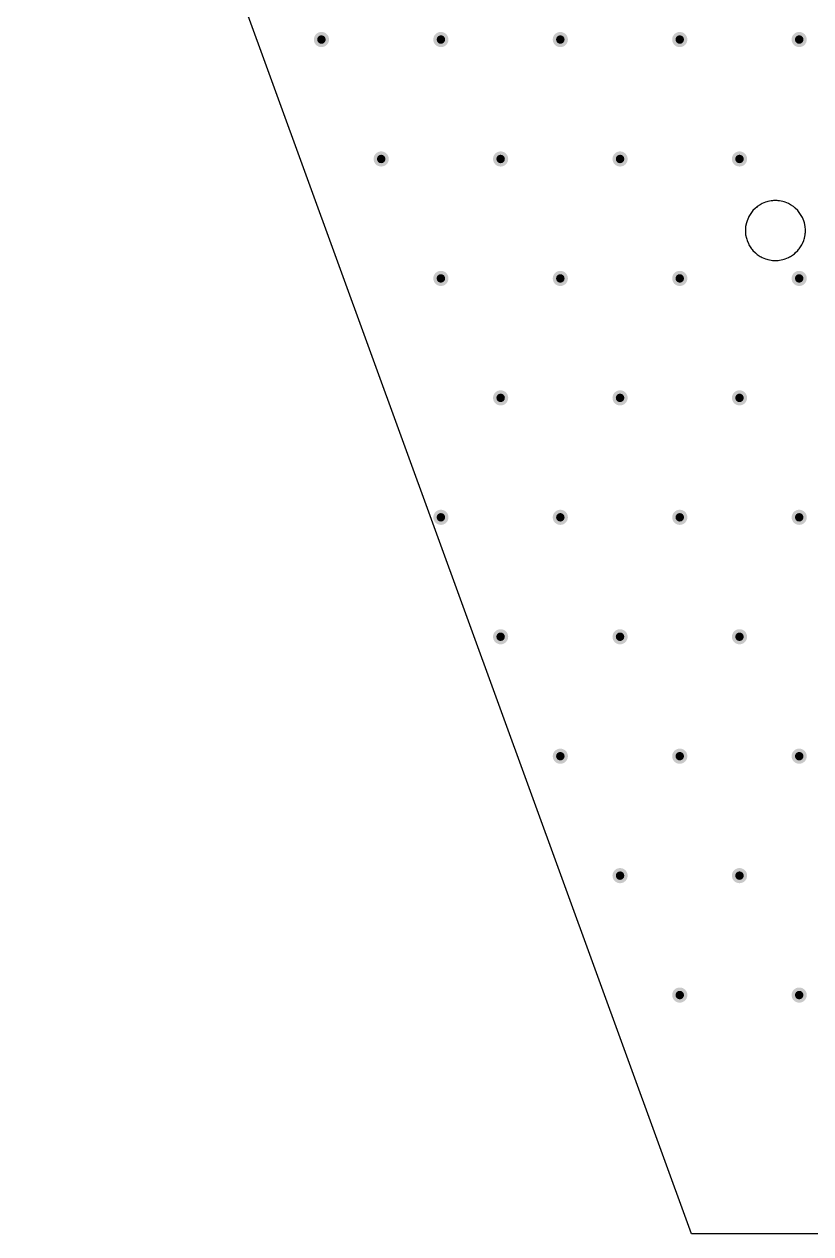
# Model space of a CAD drawing. Header units: inches. Extents: x 4.53 to 13.89, y 0.79 to 10.58.
# Drawn here: x 4.532 to 7.125, y 0.788 to 4.775 of the extents above; entities that cross this region are included whole.
import ezdxf

# ---------------------------------------------------------------- set-up
doc = ezdxf.new("R2010")
doc.units = ezdxf.units.IN
doc.header["$MEASUREMENT"] = 0
doc.layers.add('Top Layer', color=1, linetype='Continuous')
doc.layers.add('Via Holes', color=16, linetype='Continuous')

msp = doc.modelspace()

# ---------------------------------------------------------------- hatches: boundary and pattern name
at = {"layer": 'Top Layer'}
h = msp.add_hatch(color=1, dxfattribs=at)
edge = h.paths.add_edge_path()
edge.add_arc((5.5118, 4.7244), 0.025, 0, 360)
h = msp.add_hatch(color=1, dxfattribs=at)
edge = h.paths.add_edge_path()
edge.add_arc((5.9055, 4.7244), 0.025, 0, 360)
h = msp.add_hatch(color=1, dxfattribs=at)
edge = h.paths.add_edge_path()
edge.add_arc((6.2992, 4.7244), 0.025, 0, 360)
h = msp.add_hatch(color=1, dxfattribs=at)
edge = h.paths.add_edge_path()
edge.add_arc((6.6929, 4.7244), 0.025, 0, 360)
h = msp.add_hatch(color=1, dxfattribs=at)
edge = h.paths.add_edge_path()
edge.add_arc((7.0866, 4.7244), 0.025, 0, 360)
h = msp.add_hatch(color=1, dxfattribs=at)
edge = h.paths.add_edge_path()
edge.add_arc((5.7087, 4.3307), 0.025, 0, 360)
h = msp.add_hatch(color=1, dxfattribs=at)
edge = h.paths.add_edge_path()
edge.add_arc((6.1024, 4.3307), 0.025, 0, 360)
h = msp.add_hatch(color=1, dxfattribs=at)
edge = h.paths.add_edge_path()
edge.add_arc((6.4961, 4.3307), 0.025, 0, 360)
h = msp.add_hatch(color=1, dxfattribs=at)
edge = h.paths.add_edge_path()
edge.add_arc((6.8898, 4.3307), 0.025, 0, 360)
h = msp.add_hatch(color=1, dxfattribs=at)
edge = h.paths.add_edge_path()
edge.add_arc((5.9055, 3.937), 0.025, 0, 360)
h = msp.add_hatch(color=1, dxfattribs=at)
edge = h.paths.add_edge_path()
edge.add_arc((6.2992, 3.937), 0.025, 0, 360)
h = msp.add_hatch(color=1, dxfattribs=at)
edge = h.paths.add_edge_path()
edge.add_arc((6.6929, 3.937), 0.025, 0, 360)
h = msp.add_hatch(color=1, dxfattribs=at)
edge = h.paths.add_edge_path()
edge.add_arc((7.0866, 3.937), 0.025, 0, 360)
h = msp.add_hatch(color=1, dxfattribs=at)
edge = h.paths.add_edge_path()
edge.add_arc((6.1024, 3.5433), 0.025, 0, 360)
h = msp.add_hatch(color=1, dxfattribs=at)
edge = h.paths.add_edge_path()
edge.add_arc((6.4961, 3.5433), 0.025, 0, 360)
h = msp.add_hatch(color=1, dxfattribs=at)
edge = h.paths.add_edge_path()
edge.add_arc((6.8898, 3.5433), 0.025, 0, 360)
h = msp.add_hatch(color=1, dxfattribs=at)
edge = h.paths.add_edge_path()
edge.add_arc((5.9055, 3.1496), 0.025, 0, 360)
h = msp.add_hatch(color=1, dxfattribs=at)
edge = h.paths.add_edge_path()
edge.add_arc((6.2992, 3.1496), 0.025, 0, 360)
h = msp.add_hatch(color=1, dxfattribs=at)
edge = h.paths.add_edge_path()
edge.add_arc((6.6929, 3.1496), 0.025, 0, 360)
h = msp.add_hatch(color=1, dxfattribs=at)
edge = h.paths.add_edge_path()
edge.add_arc((7.0866, 3.1496), 0.025, 0, 360)
h = msp.add_hatch(color=1, dxfattribs=at)
edge = h.paths.add_edge_path()
edge.add_arc((6.1024, 2.7559), 0.025, 0, 360)
h = msp.add_hatch(color=1, dxfattribs=at)
edge = h.paths.add_edge_path()
edge.add_arc((6.4961, 2.7559), 0.025, 0, 360)
h = msp.add_hatch(color=1, dxfattribs=at)
edge = h.paths.add_edge_path()
edge.add_arc((6.8898, 2.7559), 0.025, 0, 360)
h = msp.add_hatch(color=1, dxfattribs=at)
edge = h.paths.add_edge_path()
edge.add_arc((6.2992, 2.3622), 0.025, 0, 360)
h = msp.add_hatch(color=1, dxfattribs=at)
edge = h.paths.add_edge_path()
edge.add_arc((6.6929, 2.3622), 0.025, 0, 360)
h = msp.add_hatch(color=1, dxfattribs=at)
edge = h.paths.add_edge_path()
edge.add_arc((7.0866, 2.3622), 0.025, 0, 360)
h = msp.add_hatch(color=1, dxfattribs=at)
edge = h.paths.add_edge_path()
edge.add_arc((6.4961, 1.9685), 0.025, 0, 360)
h = msp.add_hatch(color=1, dxfattribs=at)
edge = h.paths.add_edge_path()
edge.add_arc((6.8898, 1.9685), 0.025, 0, 360)
h = msp.add_hatch(color=1, dxfattribs=at)
edge = h.paths.add_edge_path()
edge.add_arc((6.6929, 1.5748), 0.025, 0, 360)
h = msp.add_hatch(color=1, dxfattribs=at)
edge = h.paths.add_edge_path()
edge.add_arc((7.0866, 1.5748), 0.025, 0, 360)
at = {"layer": 'Via Holes'}
h = msp.add_hatch(color=7, dxfattribs=at)
edge = h.paths.add_edge_path()
edge.add_arc((5.5118, 4.7244), 0.014, 0, 360)
h = msp.add_hatch(color=7, dxfattribs=at)
edge = h.paths.add_edge_path()
edge.add_arc((5.9055, 4.7244), 0.014, 0, 360)
h = msp.add_hatch(color=7, dxfattribs=at)
edge = h.paths.add_edge_path()
edge.add_arc((6.2992, 4.7244), 0.014, 0, 360)
h = msp.add_hatch(color=7, dxfattribs=at)
edge = h.paths.add_edge_path()
edge.add_arc((6.6929, 4.7244), 0.014, 0, 360)
h = msp.add_hatch(color=7, dxfattribs=at)
edge = h.paths.add_edge_path()
edge.add_arc((7.0866, 4.7244), 0.014, 0, 360)
h = msp.add_hatch(color=7, dxfattribs=at)
edge = h.paths.add_edge_path()
edge.add_arc((5.7087, 4.3307), 0.014, 0, 360)
h = msp.add_hatch(color=7, dxfattribs=at)
edge = h.paths.add_edge_path()
edge.add_arc((6.1024, 4.3307), 0.014, 0, 360)
h = msp.add_hatch(color=7, dxfattribs=at)
edge = h.paths.add_edge_path()
edge.add_arc((6.4961, 4.3307), 0.014, 0, 360)
h = msp.add_hatch(color=7, dxfattribs=at)
edge = h.paths.add_edge_path()
edge.add_arc((6.8898, 4.3307), 0.014, 0, 360)
h = msp.add_hatch(color=7, dxfattribs=at)
edge = h.paths.add_edge_path()
edge.add_arc((5.9055, 3.937), 0.014, 0, 360)
h = msp.add_hatch(color=7, dxfattribs=at)
edge = h.paths.add_edge_path()
edge.add_arc((6.2992, 3.937), 0.014, 0, 360)
h = msp.add_hatch(color=7, dxfattribs=at)
edge = h.paths.add_edge_path()
edge.add_arc((6.6929, 3.937), 0.014, 0, 360)
h = msp.add_hatch(color=7, dxfattribs=at)
edge = h.paths.add_edge_path()
edge.add_arc((7.0866, 3.937), 0.014, 0, 360)
h = msp.add_hatch(color=7, dxfattribs=at)
edge = h.paths.add_edge_path()
edge.add_arc((6.1024, 3.5433), 0.014, 0, 360)
h = msp.add_hatch(color=7, dxfattribs=at)
edge = h.paths.add_edge_path()
edge.add_arc((6.4961, 3.5433), 0.014, 0, 360)
h = msp.add_hatch(color=7, dxfattribs=at)
edge = h.paths.add_edge_path()
edge.add_arc((6.8898, 3.5433), 0.014, 0, 360)
h = msp.add_hatch(color=7, dxfattribs=at)
edge = h.paths.add_edge_path()
edge.add_arc((5.9055, 3.1496), 0.014, 0, 360)
h = msp.add_hatch(color=7, dxfattribs=at)
edge = h.paths.add_edge_path()
edge.add_arc((6.2992, 3.1496), 0.014, 0, 360)
h = msp.add_hatch(color=7, dxfattribs=at)
edge = h.paths.add_edge_path()
edge.add_arc((6.6929, 3.1496), 0.014, 0, 360)
h = msp.add_hatch(color=7, dxfattribs=at)
edge = h.paths.add_edge_path()
edge.add_arc((7.0866, 3.1496), 0.014, 0, 360)
h = msp.add_hatch(color=7, dxfattribs=at)
edge = h.paths.add_edge_path()
edge.add_arc((6.1024, 2.7559), 0.014, 0, 360)
h = msp.add_hatch(color=7, dxfattribs=at)
edge = h.paths.add_edge_path()
edge.add_arc((6.4961, 2.7559), 0.014, 0, 360)
h = msp.add_hatch(color=7, dxfattribs=at)
edge = h.paths.add_edge_path()
edge.add_arc((6.8898, 2.7559), 0.014, 0, 360)
h = msp.add_hatch(color=7, dxfattribs=at)
edge = h.paths.add_edge_path()
edge.add_arc((6.2992, 2.3622), 0.014, 0, 360)
h = msp.add_hatch(color=7, dxfattribs=at)
edge = h.paths.add_edge_path()
edge.add_arc((6.6929, 2.3622), 0.014, 0, 360)
h = msp.add_hatch(color=7, dxfattribs=at)
edge = h.paths.add_edge_path()
edge.add_arc((7.0866, 2.3622), 0.014, 0, 360)
h = msp.add_hatch(color=7, dxfattribs=at)
edge = h.paths.add_edge_path()
edge.add_arc((6.4961, 1.9685), 0.014, 0, 360)
h = msp.add_hatch(color=7, dxfattribs=at)
edge = h.paths.add_edge_path()
edge.add_arc((6.8898, 1.9685), 0.014, 0, 360)
h = msp.add_hatch(color=7, dxfattribs=at)
edge = h.paths.add_edge_path()
edge.add_arc((6.6929, 1.5748), 0.014, 0, 360)
h = msp.add_hatch(color=7, dxfattribs=at)
edge = h.paths.add_edge_path()
edge.add_arc((7.0866, 1.5748), 0.014, 0, 360)

# ---------------------------------------------------------------- linework, layer by layer
at = {"layer": 'Top Layer'}
for p, q in [((6.732, 0.788), (4.532, 6.8331)), ((6.9757, 4.1882), (6.965, 4.1838)), ((6.9795, 4.1892), (6.9757, 4.1882)), ((6.9832, 4.1905), (6.9795, 4.1892)), ((6.9946, 4.1927), (6.9832, 4.1905)), ((6.9984, 4.193), (6.9946, 4.1927)), ((7.0023, 4.1935), (6.9984, 4.193)), ((7.0139, 4.1935), (7.0023, 4.1935)), ((7.0178, 4.193), (7.0139, 4.1935)), ((7.0217, 4.1927), (7.0178, 4.193)), ((7.0331, 4.1905), (7.0217, 4.1927)), ((7.0368, 4.1892), (7.0331, 4.1905)), ((7.0405, 4.1882), (7.0368, 4.1892)), ((7.0513, 4.1838), (7.0405, 4.1882)), ((6.9292, 4.1544), (6.9228, 4.1448)), ((6.9318, 4.1574), (6.9292, 4.1544)), ((6.9342, 4.1605), (6.9318, 4.1574)), ((6.9424, 4.1687), (6.9342, 4.1605)), ((6.9455, 4.1711), (6.9424, 4.1687)), ((6.9484, 4.1736), (6.9455, 4.1711)), ((6.9581, 4.1801), (6.9484, 4.1736)), ((6.9616, 4.1818), (6.9581, 4.1801)), ((6.965, 4.1838), (6.9616, 4.1818)), ((7.0547, 4.1818), (7.0513, 4.1838)), ((7.0582, 4.1801), (7.0547, 4.1818)), ((7.0678, 4.1736), (7.0582, 4.1801)), ((7.0708, 4.1711), (7.0678, 4.1736)), ((7.0738, 4.1687), (7.0708, 4.1711)), ((7.0821, 4.1605), (7.0738, 4.1687)), ((7.0844, 4.1574), (7.0821, 4.1605)), ((7.087, 4.1544), (7.0844, 4.1574)), ((7.0935, 4.1448), (7.087, 4.1544)), ((6.9101, 4.1083), (6.9099, 4.1044)), ((6.9124, 4.1197), (6.9101, 4.1083)), ((6.9136, 4.1234), (6.9124, 4.1197)), ((6.9147, 4.1272), (6.9136, 4.1234)), ((6.9191, 4.1379), (6.9147, 4.1272)), ((6.921, 4.1413), (6.9191, 4.1379)), ((6.9228, 4.1448), (6.921, 4.1413)), ((7.0952, 4.1413), (7.0935, 4.1448)), ((7.0971, 4.1379), (7.0952, 4.1413)), ((7.1016, 4.1272), (7.0971, 4.1379)), ((7.1026, 4.1234), (7.1016, 4.1272)), ((7.1039, 4.1197), (7.1026, 4.1234)), ((7.1061, 4.1083), (7.1039, 4.1197)), ((7.1064, 4.1044), (7.1061, 4.1083)), ((6.9099, 4.1044), (6.9094, 4.1006)), ((6.9094, 4.1006), (6.9094, 4.0889)), ((6.9094, 4.0889), (6.9099, 4.0851)), ((6.9099, 4.0851), (6.9101, 4.0812)), ((6.9101, 4.0812), (6.9124, 4.0698)), ((6.9124, 4.0698), (6.9136, 4.0661)), ((7.1026, 4.0661), (7.1039, 4.0698)), ((7.1039, 4.0698), (7.1061, 4.0812)), ((7.1061, 4.0812), (7.1064, 4.0851)), ((7.1069, 4.1006), (7.1064, 4.1044)), ((7.1064, 4.0851), (7.1069, 4.0889)), ((7.1069, 4.0889), (7.1069, 4.1006)), ((6.9136, 4.0661), (6.9147, 4.0623)), ((6.9147, 4.0623), (6.9191, 4.0516)), ((6.9191, 4.0516), (6.921, 4.0482)), ((6.921, 4.0482), (6.9228, 4.0447)), ((6.9228, 4.0447), (6.9292, 4.035)), ((6.9292, 4.035), (6.9318, 4.0321)), ((6.9318, 4.0321), (6.9342, 4.029)), ((6.9342, 4.029), (6.9424, 4.0208)), ((7.0738, 4.0208), (7.0821, 4.029)), ((7.0821, 4.029), (7.0844, 4.0321)), ((7.0844, 4.0321), (7.087, 4.035)), ((7.087, 4.035), (7.0935, 4.0447)), ((7.0935, 4.0447), (7.0952, 4.0482)), ((7.0952, 4.0482), (7.0971, 4.0516)), ((7.0971, 4.0516), (7.1016, 4.0623)), ((7.1016, 4.0623), (7.1026, 4.0661)), ((6.9424, 4.0208), (6.9455, 4.0184)), ((6.9455, 4.0184), (6.9484, 4.0158)), ((6.9484, 4.0158), (6.9581, 4.0094)), ((6.9581, 4.0094), (6.9616, 4.0077)), ((6.9616, 4.0077), (6.965, 4.0057)), ((6.965, 4.0057), (6.9757, 4.0013)), ((6.9757, 4.0013), (6.9795, 4.0003)), ((6.9795, 4.0003), (6.9832, 3.999)), ((6.9832, 3.999), (6.9946, 3.9967)), ((6.9946, 3.9967), (6.9984, 3.9965)), ((6.9984, 3.9965), (7.0023, 3.996)), ((7.0023, 3.996), (7.0139, 3.996)), ((7.0139, 3.996), (7.0178, 3.9965)), ((7.0178, 3.9965), (7.0217, 3.9967)), ((7.0217, 3.9967), (7.0331, 3.999)), ((7.0331, 3.999), (7.0368, 4.0003)), ((7.0368, 4.0003), (7.0405, 4.0013)), ((7.0405, 4.0013), (7.0513, 4.0057)), ((7.0513, 4.0057), (7.0547, 4.0077)), ((7.0547, 4.0077), (7.0582, 4.0094)), ((7.0582, 4.0094), (7.0678, 4.0158)), ((7.0678, 4.0158), (7.0708, 4.0184)), ((7.0708, 4.0184), (7.0738, 4.0208)), ((11.6922, 0.7879), (6.732, 0.788))]:
    msp.add_line(p, q, dxfattribs=at)

doc.saveas('drawing.dxf')
